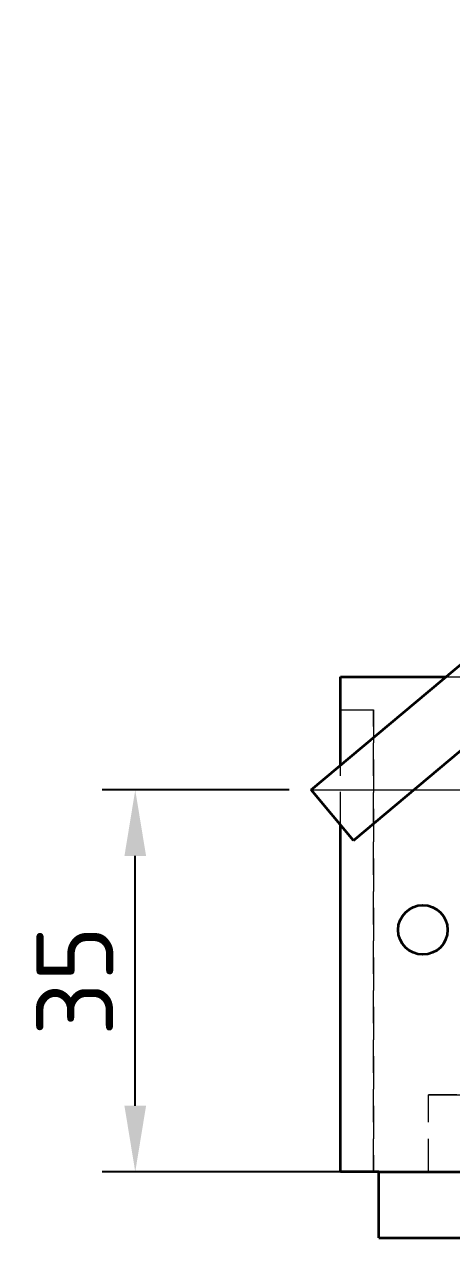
# Model space of a CAD drawing. Header units: millimetres. Extents: x 2054 to 12135, y -1469 to 564.
# Drawn here: x 9726.8 to 9765.7, y -35.3 to 75 of the extents above; entities that cross this region are included whole.
import ezdxf

# ---------------------------------------------------------------- set-up
doc = ezdxf.new("R2010")
doc.units = ezdxf.units.MM
doc.linetypes.add('CENTER_ISO', pattern=[26, 18, -3, 2, -3])
doc.linetypes.add('HIDDEN_ISO', pattern=[4.5, 3, -1.5])
for name, color, linetype, lineweight in [('2D-HIDDEN', 8, 'HIDDEN_ISO', 18), ('2D-VISIBLE', 7, 'Continuous', 35), ('CENTER', 1, 'CENTER_ISO', 18), ('DIMENSIONS', 4, 'Continuous', 18)]:
    doc.layers.add(name, color=color, linetype=linetype, lineweight=lineweight)
doc.styles.add('ISO', font='isocpeur.ttf')
doc.styles.add('OpenSansCondensed-Light', font='OpenSansCondensed-Light.ttf')
doc.dimstyles.new('EZ_CURVED', dxfattribs={"dimtxt": 0.25, "dimasz": 0.25, "dimexe": 0.375, "dimexo": 0.125, "dimgap": 0.1, "dimtad": 1, "dimlfac": 100, "dimzin": 12, "dimdsep": 46, "dimtxsty": 'OpenSansCondensed-Light', "dimcen": 2.5, "dimazin": 2, "dimtfac": 0.5, "dimtmove": 2, "dimatfit": 3, "dimarcsym": 2})
doc.dimstyles.new('EZDXF', dxfattribs={"dimtxt": 0.25, "dimasz": 0.175, "dimexe": 0.375, "dimexo": 0.125, "dimgap": 0.1, "dimtad": 1, "dimlfac": 100, "dimzin": 12, "dimdsep": 46, "dimtxsty": 'OpenSansCondensed-Light', "dimblk": 'ARCHTICK', "dimcen": 2.5, "dimazin": 3, "dimtfac": 0.5, "dimtmove": 2, "dimatfit": 3})

# ---------------------------------------------------------------- blocks, each defined once
blk = doc.blocks.new('_CLOSEDFILLED')
at = {"color": 0, "linetype": 'BYBLOCK'}
blk.add_solid([(-1, 0.164), (0, 0), (-1, -0.164)], dxfattribs=at)
blk = doc.blocks.new('*D24')
at = {"color": 4}
for p, q in [((9750.92, 5.37), (9733.92, 5.37)), ((9736.92, -23.35), (9736.92, -0.63)), ((9757.08, -29.35), (9733.92, -29.35))]:
    blk.add_line(p, q, dxfattribs=at)
at = {"layer": 'Defpoints'}
for p in [(9752.92, 5.37), (9736.92, -29.35), (9759.08, -29.35)]:
    blk.add_point(p, dxfattribs=at)
at = {"layer": 'DIMENSIONS', "color": 4, "xscale": 6, "yscale": 6}
for p, rotation in [((9736.92, 5.37), 90), ((9736.92, -29.35), 270)]:
    blk.add_blockref('_CLOSEDFILLED', p, dxfattribs=dict(at, rotation=rotation))
at = {"layer": 'DIMENSIONS', "color": 7, "insert": (9731.42, -11.99), "char_height": 7, "attachment_point": 5, "rotation": 90, "style": 'ISO'}
blk.add_mtext('35', dxfattribs=at)

msp = doc.modelspace()

# ---------------------------------------------------------------- linework, layer by layer
at = {"layer": '2D-HIDDEN'}
for p, q in [((9752.92, 5.37), (9967.41, 185.35)), ((9756.77, 0.77), (9971.27, 180.75)), ((9755.58, 15.65), (9851.58, 15.65)), ((9755.58, 12.65), (9755.58, 15.65)), ((9765.18, 15.65), (9793.89, 15.65)), ((9755.58, -29.35), (9755.58, 12.65)), ((9755.58, 12.65), (9758.58, 12.65)), ((9758.58, 12.65), (9758.58, -29.35)), ((9758.58, -29.35), (9758.58, 12.65)), ((9755.58, 2.19), (9755.58, 7.6)), ((9756.77, 0.77), (9752.92, 5.37)), ((9770.68, -22.35), (9763.58, -22.35)), ((9763.58, -22.35), (9843.58, -22.35)), ((9763.58, -29.35), (9763.58, -22.35)), ((9763.58, -29.35), (9763.58, -22.35)), ((9755.58, -29.35), (9758.58, -29.35)), ((9758.58, -29.35), (9763.58, -29.35)), ((9759.08, -35.35), (9759.08, -29.35)), ((9759.08, -29.35), (10059.08, -29.35)), ((9851.58, -29.35), (9759.08, -29.35)), ((9763.58, -29.35), (9843.58, -29.35)), ((9759.08, -35.35), (10059.08, -35.35))]:
    msp.add_line(p, q, dxfattribs=at)
msp.add_circle((9763.08, -7.35), 2.25, dxfattribs=at)
at = {"layer": '2D-VISIBLE'}
for p, q in [((9752.92, 5.37), (9967.41, 185.35)), ((9756.77, 0.77), (9971.27, 180.75)), ((9755.58, 15.65), (9765.18, 15.65)), ((9755.58, 7.6), (9755.58, 15.65)), ((9756.77, 0.77), (9752.92, 5.37)), ((9755.58, -29.35), (9755.58, 2.19)), ((9759.08, -29.35), (9755.58, -29.35)), ((9759.08, -35.35), (9759.08, -29.35)), ((9759.08, -29.35), (10059.08, -29.35)), ((9759.08, -35.35), (10059.08, -35.35))]:
    msp.add_line(p, q, dxfattribs=at)
msp.add_circle((9763.08, -7.35), 2.25, dxfattribs=at)
at = {"layer": 'CENTER'}
msp.add_line((9752.92, 5.37), (9982.92, 5.37), dxfattribs=at)

# ---------------------------------------------------------------- dimensions: what is measured, and where the dimension line sits
at = {"layer": 'DIMENSIONS'}
msp.add_angular_dim_3p(base=(9950.35, 77.22), center=(9752.92, 5.37), p1=(9962.92, 5.37), p2=(9913.79, 140.35), dimstyle='EZ_CURVED', override={"dimscale": 2, "dimtxt": 3.5, "dimasz": 3, "dimexe": 1.5, "dimexo": 1, "dimgap": 1, "dimtad": 1, "dimtih": 0, "dimtoh": 0, "dimdec": 0, "dimlfac": 1, "dimzin": 8, "dimdsep": 46, "dimpost": '', "dimtxsty": 'ISO', "dimtsz": 0, "dimdle": 0, "dimclrd": 4, "dimclre": 4, "dimclrt": 7}, dxfattribs=at).render()
dim = msp.add_linear_dim(base=(9736.92, -29.35), p1=(9759.08, -29.35), p2=(9752.92, 5.37), angle=90, dimstyle='EZDXF', override={"dimscale": 2, "dimtxt": 3.5, "dimasz": 3, "dimexe": 1.5, "dimexo": 1, "dimgap": 1, "dimtad": 1, "dimtih": 0, "dimtoh": 0, "dimdec": 0, "dimlfac": 1, "dimzin": 8, "dimdsep": 46, "dimpost": '', "dimtxsty": 'ISO', "dimtsz": 0, "dimdle": 0, "dimclrd": 4, "dimclre": 4, "dimclrt": 7}, dxfattribs=at)
dim.commit()
dim.dimension.update_dxf_attribs({"geometry": '*D24', "text_midpoint": (9731.42, -11.99)})

doc.saveas('drawing.dxf')
